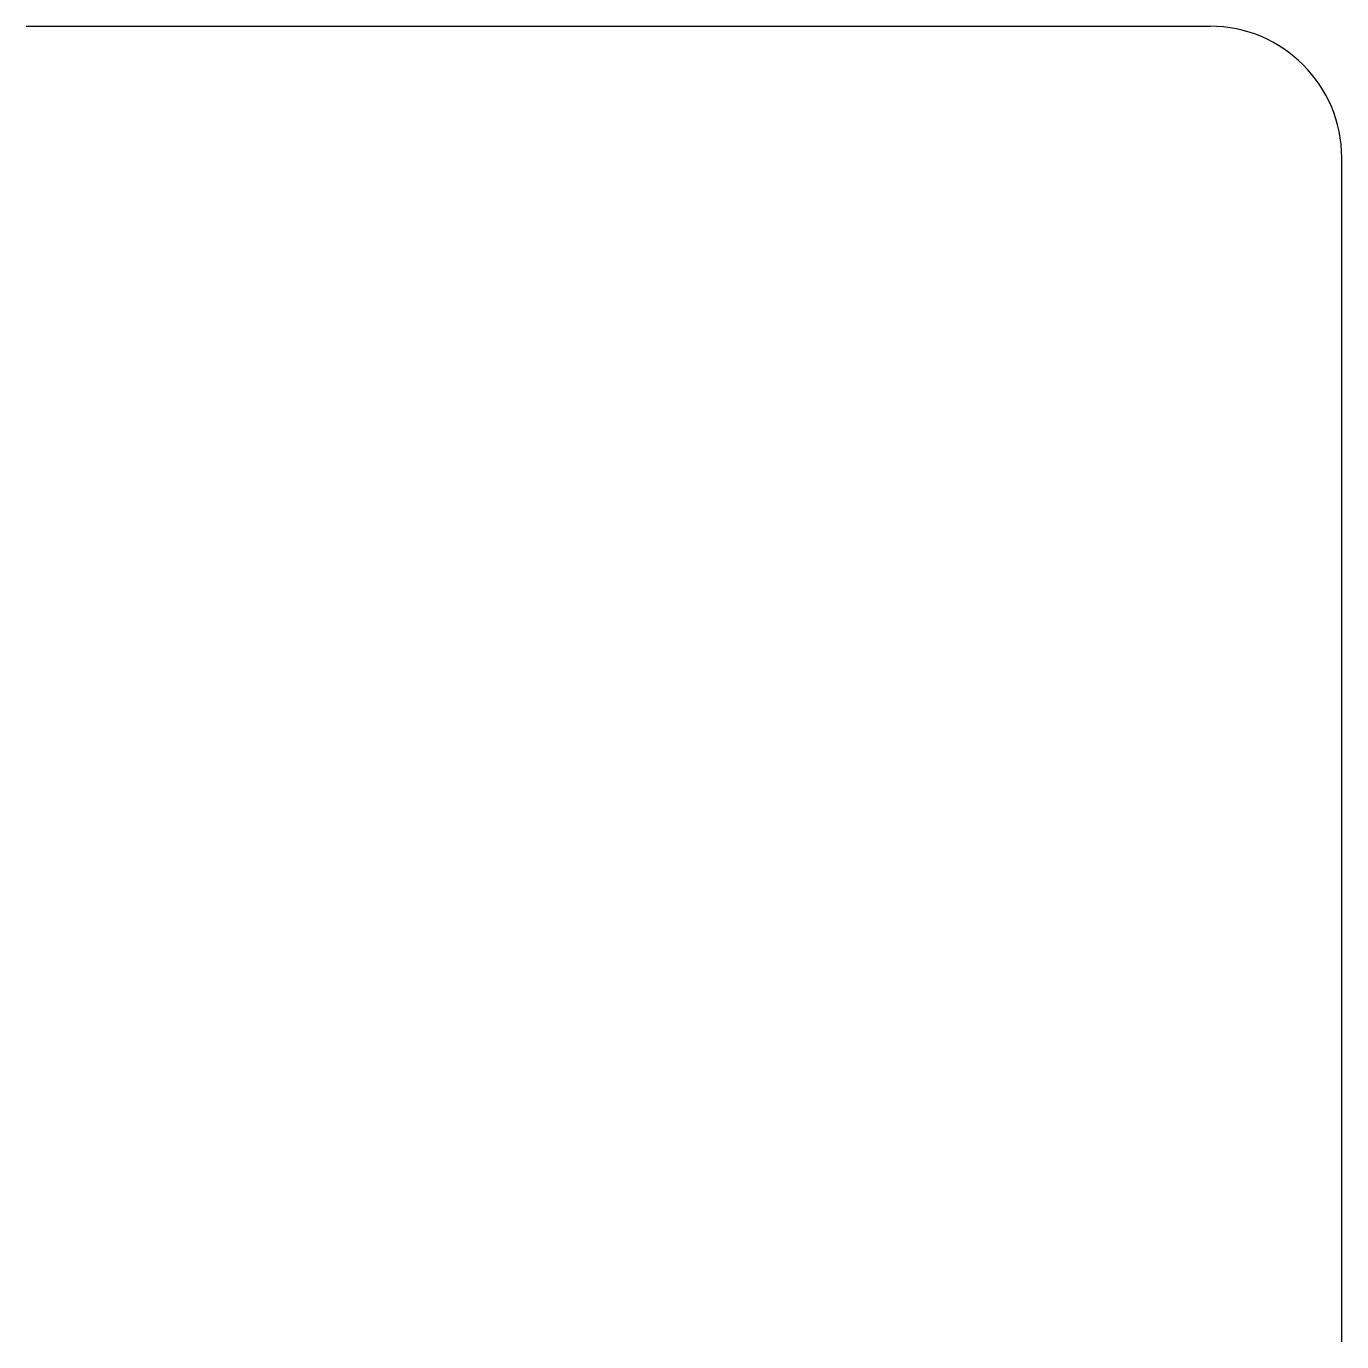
# Model space of a CAD drawing. Header units: metres. Extents: x 1 to 6, y 1 to 6.
import ezdxf

# ---------------------------------------------------------------- set-up
doc = ezdxf.new("R2010")
doc.units = ezdxf.units.M

msp = doc.modelspace()

# ---------------------------------------------------------------- linework, layer by layer
at = {"layer": '1', "color": 3}
for p, q in [((1, 6), (5.5, 6)), ((6, 0.999999), (6, 5.5))]:
    msp.add_line(p, q, dxfattribs=at)
msp.add_circle((1, 1), 0, dxfattribs=at)
msp.add_arc((5.5, 5.5), 0.5, 0, 89.9999, dxfattribs=at)

doc.saveas('drawing.dxf')
